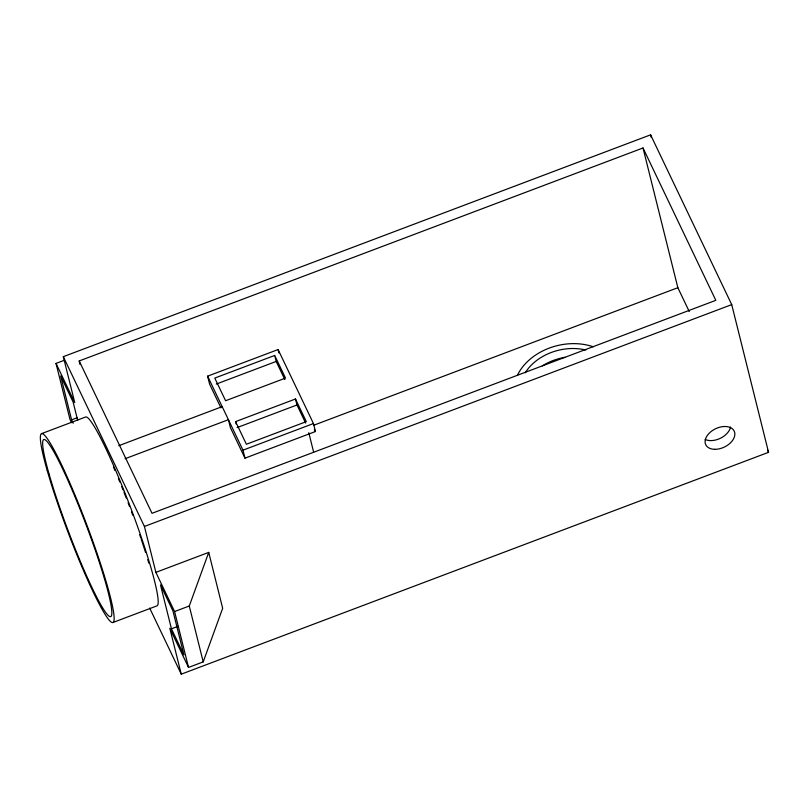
<?xml version="1.0" encoding="UTF-8"?>
<svg xmlns="http://www.w3.org/2000/svg" width="809" height="809" viewBox="0 0 809 809"><rect width="100%" height="100%" fill="white"/><g stroke="black" fill="none" stroke-linecap="round" stroke-linejoin="round"><path stroke-width="1.21" d="M203.211 661.893L189.276 606.002L208.732 552.395L155.874 572.367L174.592 611.543L188.527 667.435L203.211 661.893L222.667 608.287L208.732 552.395M63.931 360.43L56.023 363.413L74.752 402.589L63.304 356.678L650.598 134.83L731.72 304.609L768.55 452.322L181.256 674.17L149.675 608.085M79.211 360.956L643.013 147.976L715.813 300.341L152.011 513.311L79.211 360.956L80.121 364.626M73.215 423.249L71.586 419.841L77.098 417.768M41.502 433.654L85.552 417.019A100.953 10.072 69.3 0 1 130.482 507.273A100.953 10.072 69.3 0 1 157.017 605.85L112.967 622.485M220.938 407.847L209.612 384.154L207.62 376.165L278.094 349.549L313.457 423.552L315.449 431.531L244.975 458.157L230.413 427.678L228.421 419.699L125.061 458.743M274.686 355.454L214.779 378.086L225.6 400.728L285.506 378.096L274.686 355.454L276.182 361.451L284.829 379.552M216.276 384.073L276.182 361.451M118.822 445.688L222.182 406.634M235.581 421.62L295.487 398.989L306.308 421.631L246.401 444.252L235.581 421.62L236.177 424.017M237.077 427.607L296.984 404.975L295.487 398.989M244.975 458.157L242.983 450.168L313.457 423.552M313.801 425.221L677.851 287.701L643.013 147.976M155.874 572.367L144.427 526.457L731.72 304.609M174.592 611.543L189.276 606.002M171.437 628.795L160.485 584.887L172.974 611.007L183.916 654.916L171.437 628.795L178.041 626.297M767.458 450.037L768.55 452.322M677.851 287.701L689.258 311.576M314.377 429.276L315.449 431.531M296.984 404.975L305.63 423.087M207.62 376.165L242.983 450.168M63.304 356.678L144.427 526.457M71.566 422.662L69.958 419.305L56.023 363.413M188.527 667.435L169.809 628.259L181.256 674.17M650.598 134.83L651.205 137.277M308.785 432.704L313.639 452.18M278.094 349.549L278.953 352.967M77.684 420.346L73.123 402.053L60.645 375.932L71.586 419.841M542.303 365.911A47.316 35.879 -14 0 1 565.107 357.305M517.345 375.457A53.627 40.662 -14 0 1 593.25 346.788M525.203 372.838A47.316 35.879 -14 0 1 585.797 350.024M113.462 467.096A94.643 9.445 69.3 0 1 114.939 470.494M118.387 478.594A94.643 9.445 69.3 0 1 119.772 481.931M121.633 486.462A94.643 9.445 69.3 0 1 123.029 489.91M123.959 492.226A94.643 9.445 69.3 0 1 126.265 498.061M128.095 502.793A94.643 9.445 69.3 0 1 129.45 506.353M131.564 511.945A94.643 9.445 69.3 0 1 132.787 515.262M139.674 534.628A94.643 9.445 69.3 0 1 140.837 538.036M141.251 539.259A94.643 9.445 69.3 0 1 145.499 552.314M147.734 559.595A94.643 9.445 69.3 0 1 148.765 563.084M730.547 427.021A15.775 10.163 -25.5 0 1 720.425 438.266A15.775 10.163 -25.5 0 1 705.195 439.459M47.225 470.565A100.953 10.072 69.3 0 0 110.833 621.777A100.953 10.072 69.3 0 0 73.659 491.872A100.953 10.072 69.3 0 0 47.225 470.565M49.096 474.165A94.643 9.445 69.3 0 0 108.73 615.912A94.643 9.445 69.3 0 0 73.882 494.137A94.643 9.445 69.3 0 0 49.096 474.165M714.792 449.319A15.775 10.163 -25.5 0 0 734.653 432.36A15.775 10.163 -25.5 0 0 710.474 432.036A15.775 10.163 -25.5 0 0 714.792 449.319"/></g></svg>
